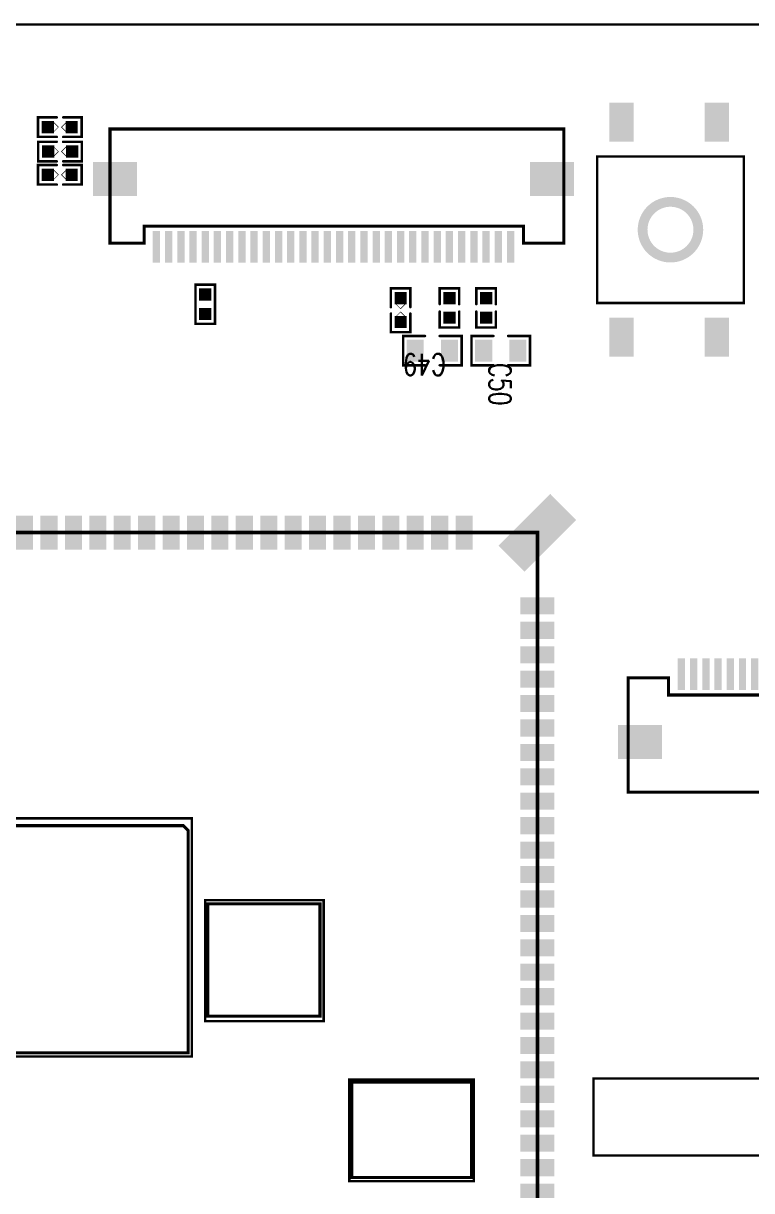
# Model space of a CAD drawing. Extents: x -122 to 0, y 0 to 77.
# Drawn here: x -72.75 to -42.92, y 27.26 to 75.05 of the extents above; entities that cross this region are included whole.
import ezdxf

# ---------------------------------------------------------------- set-up
doc = ezdxf.new("R2010")
doc.units = 0
doc.linetypes.add('TRMIDX_0', pattern=[2, 1, 1])
doc.linetypes.add('TRMIDX_1', pattern=[2, 1, 1])
for name, color, linetype in [('BOARD_CUTOUT_00', 255, 'CONTINUOUS'), ('BOARD_OUTLINE_00', 255, 'CONTINUOUS'), ('DRIL_PLTE_THRU_01', 34, 'CONTINUOUS'), ('PADS_INNER', 43, 'CONTINUOUS'), ('PADS_TOP', 43, 'CONTINUOUS'), ('PART_NAME_01', 254, 'CONTINUOUS'), ('PART_TOP_2DLINE_00', 253, 'CONTINUOUS'), ('PART_TOP_2DLINE_01', 253, 'CONTINUOUS'), ('PART_TOP_COPPER_01', 253, 'CONTINUOUS')]:
    doc.layers.add(name, color=color, linetype=linetype)
doc.styles.add('W0$127', font='simplex', dxfattribs={"width": 0.75})

# ---------------------------------------------------------------- blocks, each defined once
blk = doc.blocks.new('SMOOTH_0$1')
at = {"const_width": 0.05}
blk.add_lwpolyline([(-0.025, 0, 1), (0.025, 0, 1)], format="xyb", close=True, dxfattribs=at)
blk = doc.blocks.new('BOARD_33')
at = {"layer": 'BOARD_CUTOUT_00', "const_width": 0.1}
for points in [[(43.8, -28.8), (37.2, -28.8), (37.2, -41.3), (35.15, -41.3), (35.15, -52.75), (46.55, -52.75), (46.55, -42.65), (54.15, -42.65), (54.15, -32.9), (43.8, -32.9)], [(54.7, -36.25), (59.55, -36.25), (59.55, -41.2), (54.7, -41.2)], [(60.6, -43.6), (65.7, -43.6), (65.7, -47.75), (60.6, -47.75)], [(70.6, -43.55), (97.4, -43.55), (97.4, -46.7), (70.6, -46.7)]]:
    blk.add_lwpolyline(points, close=True, dxfattribs=at)
at = {"layer": 'BOARD_OUTLINE_00', "const_width": 0.1}
blk.add_lwpolyline([(0, -0.4), (120, -0.4), (120, -75.4), (0, -75.4)], close=True, dxfattribs=at)
at = {"layer": 'BOARD_CUTOUT_00'}
for p in [(54.15, -32.9), (54.7, -36.25), (59.55, -36.25), (54.7, -41.2), (59.55, -41.2), (54.15, -42.65), (60.6, -43.6), (65.7, -43.6), (70.6, -43.55), (70.6, -46.7), (60.6, -47.75), (65.7, -47.75)]:
    blk.add_blockref('SMOOTH_0$1', p, dxfattribs=at)
blk = doc.blocks.new('PART_BODY_TOP_45')
at = {"layer": 'PART_TOP_2DLINE_00', "const_width": 0.1}
for points in [[(-0.3, 0.6), (-1.2, 0.6), (-1.2, -0.6), (-0.3, -0.6)], [(0.3, -0.6), (1.2, -0.6), (1.2, 0.6), (0.3, 0.6)]]:
    blk.add_lwpolyline(points, dxfattribs=at)
at = {"layer": 'PART_TOP_2DLINE_00'}
for p in [(-1.2, 0.6), (-0.3, 0.6), (0.3, 0.6), (1.2, 0.6), (-1.2, -0.6), (-0.3, -0.6), (0.3, -0.6), (1.2, -0.6)]:
    blk.add_blockref('SMOOTH_0$1', p, dxfattribs=at)
blk = doc.blocks.new('DRIL_HOLE_0')
blk.add_lwpolyline([(0, 0, 1), (0, 0, 1)], format="xyb", close=True)
blk = doc.blocks.new('PAD_0')
blk.add_lwpolyline([(0, 0, 1), (0, 0, 1)], format="xyb", close=True)
blk = doc.blocks.new('PAD_6')
at = {"const_width": 0.7}
blk.add_lwpolyline([(-0.45, 0), (0.45, 0)], dxfattribs=at)
blk = doc.blocks.new('STK_TOP_8')
at = {"layer": 'DRIL_PLTE_THRU_01'}
blk.add_blockref('DRIL_HOLE_0', (0, 0), dxfattribs=at)
at = {"layer": 'PADS_INNER'}
blk.add_blockref('PAD_0', (0, 0), dxfattribs=at)
at = {"layer": 'PADS_TOP', "rotation": 90}
blk.add_blockref('PAD_6', (0, 0), dxfattribs=at)
blk = doc.blocks.new('SYM_TOP_6')
for name, p in [('PART_BODY_TOP_45', (0, 0)), ('STK_TOP_8', (-0.7, 0)), ('STK_TOP_8', (0.7, 0))]:
    blk.add_blockref(name, p)
blk = doc.blocks.new('PART_TOP_18')
blk.add_blockref('SYM_TOP_6', (0, 0))
at = {"layer": 'PART_NAME_01', "style": 'W0$127', "width": 0.75}
blk.add_text('C49', height=0.889, dxfattribs=at).set_placement((2.259, 0.126))
blk = doc.blocks.new('PART_BODY_TOP_44')
at = {"layer": 'PART_TOP_2DLINE_00', "const_width": 0.1}
for points in [[(-0.15, 0.4), (-0.8, 0.4), (-0.8, -0.4), (-0.15, -0.4)], [(0.15, -0.4), (0.8, -0.4), (0.8, 0.4), (0.15, 0.4)]]:
    blk.add_lwpolyline(points, dxfattribs=at)
at = {"layer": 'PART_TOP_2DLINE_00'}
for p in [(-0.8, 0.4), (-0.15, 0.4), (0.15, 0.4), (0.8, 0.4), (-0.8, -0.4), (-0.15, -0.4), (0.15, -0.4), (0.8, -0.4)]:
    blk.add_blockref('SMOOTH_0$1', p, dxfattribs=at)
blk = doc.blocks.new('PAD_5')
at = {"const_width": 0.5}
blk.add_lwpolyline([(-0.25, 0), (0.25, 0)], dxfattribs=at)
blk = doc.blocks.new('STK_TOP_7')
at = {"layer": 'DRIL_PLTE_THRU_01'}
blk.add_blockref('DRIL_HOLE_0', (0, 0), dxfattribs=at)
at = {"layer": 'PADS_INNER'}
blk.add_blockref('PAD_0', (0, 0), dxfattribs=at)
at = {"layer": 'PADS_TOP'}
blk.add_blockref('PAD_5', (0, 0), dxfattribs=at)
blk = doc.blocks.new('SYM_TOP_5')
for name, p in [('STK_TOP_7', (-0.4, 0)), ('PART_BODY_TOP_44', (0, 0)), ('STK_TOP_7', (0.4, 0))]:
    blk.add_blockref(name, p)
blk = doc.blocks.new('PART_TOP_20')
blk.add_blockref('SYM_TOP_5', (0, 0))
blk = doc.blocks.new('SMOOTH_0$0254')
at = {"const_width": 0.0127}
blk.add_lwpolyline([(-0.00635, 0, 1), (0.00635, 0, 1)], format="xyb", close=True, dxfattribs=at)
blk = doc.blocks.new('PART_BODY_TOP_50')
at = {"layer": 'PART_TOP_2DLINE_01', "const_width": 0.1}
for points in [[(-0.13, 0.4), (-0.9, 0.4), (-0.9, -0.4), (-0.13, -0.4)], [(0.13, 0.4), (0.89, 0.4), (0.89, -0.4), (0.13, -0.4)]]:
    blk.add_lwpolyline(points, dxfattribs=at)
at = {"layer": 'PART_TOP_COPPER_01', "linetype": 'TRMIDX_0', "const_width": 0.0254}
blk.add_lwpolyline([(-0.267, 0.203), (-0.064, 0), (-0.267, -0.203)], close=True, dxfattribs=at)
at = {"layer": 'PART_TOP_COPPER_01', "linetype": 'TRMIDX_1', "const_width": 0.0254}
blk.add_lwpolyline([(0.241, 0.178), (0.064, 0), (0.241, -0.178)], close=True, dxfattribs=at)
at = {"layer": 'PART_TOP_2DLINE_01'}
for p in [(-0.9, 0.4), (-0.13, 0.4), (0.13, 0.4), (0.89, 0.4), (-0.9, -0.4), (-0.13, -0.4), (0.13, -0.4), (0.89, -0.4)]:
    blk.add_blockref('SMOOTH_0$1', p, dxfattribs=at)
at = {"layer": 'PART_TOP_COPPER_01'}
for p in [(-0.267, 0.203), (-0.064, 0), (0.064, 0), (0.241, 0.178), (-0.267, -0.203), (0.241, -0.178)]:
    blk.add_blockref('SMOOTH_0$0254', p, dxfattribs=at)
blk = doc.blocks.new('PAD_12')
at = {"const_width": 0.5}
blk.add_lwpolyline([(-0.25, 0), (0.25, 0)], dxfattribs=at)
blk = doc.blocks.new('STK_TOP_14')
at = {"layer": 'DRIL_PLTE_THRU_01'}
blk.add_blockref('DRIL_HOLE_0', (0, 0), dxfattribs=at)
at = {"layer": 'PADS_INNER'}
blk.add_blockref('PAD_0', (0, 0), dxfattribs=at)
at = {"layer": 'PADS_TOP'}
blk.add_blockref('PAD_12', (0, 0), dxfattribs=at)
blk = doc.blocks.new('SYM_TOP_11')
for name, p in [('STK_TOP_14', (-0.4988, 0)), ('PART_BODY_TOP_50', (0, 0)), ('STK_TOP_14', (0.4788, 0))]:
    blk.add_blockref(name, p)
blk = doc.blocks.new('PART_TOP_42')
blk.add_blockref('SYM_TOP_11', (0, 0))
blk = doc.blocks.new('PART_TOP_44')
blk.add_blockref('SYM_TOP_11', (0, 0))
blk = doc.blocks.new('PART_TOP_45')
blk.add_blockref('SYM_TOP_11', (0, 0))
blk = doc.blocks.new('PART_TOP_46')
blk.add_blockref('SYM_TOP_11', (0, 0))
blk = doc.blocks.new('SMOOTH_0$127')
at = {"const_width": 0.0635}
blk.add_lwpolyline([(-0.03175, 0, 1), (0.03175, 0, 1)], format="xyb", close=True, dxfattribs=at)
blk = doc.blocks.new('PART_BODY_TOP_54')
at = {"layer": 'PART_TOP_2DLINE_01', "const_width": 0.127}
blk.add_lwpolyline([(-16.68, -0.15), (-16.68, -4.825), (1.9, -4.825), (1.9, -0.15), (0.5, -0.15), (0.5, -0.85), (-15.03, -0.85), (-15.03, -0.15)], close=True, dxfattribs=at)
at = {"layer": 'PART_TOP_2DLINE_01'}
for p in [(-16.68, -0.15), (-15.03, -0.15), (0.5, -0.15), (1.9, -0.15), (-15.03, -0.85), (0.5, -0.85), (-16.68, -4.825), (1.9, -4.825)]:
    blk.add_blockref('SMOOTH_0$127', p, dxfattribs=at)
blk = doc.blocks.new('PAD_25')
at = {"const_width": 0.3}
blk.add_lwpolyline([(-0.65, 0), (0.65, 0)], dxfattribs=at)
blk = doc.blocks.new('STK_TOP_23')
at = {"layer": 'DRIL_PLTE_THRU_01'}
blk.add_blockref('DRIL_HOLE_0', (0, 0), dxfattribs=at)
at = {"layer": 'PADS_INNER'}
blk.add_blockref('PAD_0', (0, 0), dxfattribs=at)
at = {"layer": 'PADS_TOP', "rotation": 90}
blk.add_blockref('PAD_25', (0, 0), dxfattribs=at)
blk = doc.blocks.new('PAD_26')
at = {"const_width": 1.4}
blk.add_lwpolyline([(-0.9, 0), (0.9, 0)], dxfattribs=at)
blk = doc.blocks.new('STK_TOP_24')
at = {"layer": 'DRIL_PLTE_THRU_01'}
blk.add_blockref('DRIL_HOLE_0', (0, 0), dxfattribs=at)
at = {"layer": 'PADS_INNER'}
blk.add_blockref('PAD_0', (0, 0), dxfattribs=at)
at = {"layer": 'PADS_TOP'}
blk.add_blockref('PAD_26', (0, 0), dxfattribs=at)
blk = doc.blocks.new('SYM_TOP_15')
for name, p in [('STK_TOP_23', (-14.5, 0)), ('STK_TOP_23', (-14, 0)), ('STK_TOP_23', (-13.5, 0)), ('STK_TOP_23', (-13, 0)), ('STK_TOP_23', (-12.5, 0)), ('STK_TOP_23', (-12, 0)), ('STK_TOP_23', (-11.5, 0)), ('STK_TOP_23', (-11, 0)), ('STK_TOP_23', (-10.5, 0)), ('STK_TOP_23', (-10, 0)), ('STK_TOP_23', (-9.5, 0)), ('STK_TOP_23', (-9, 0)), ('STK_TOP_23', (-8.5, 0)), ('STK_TOP_23', (-8, 0)), ('STK_TOP_23', (-7.5, 0)), ('STK_TOP_23', (-7, 0)), ('STK_TOP_23', (-6.5, 0)), ('STK_TOP_23', (-6, 0)), ('STK_TOP_23', (-5.5, 0)), ('STK_TOP_23', (-5, 0)), ('STK_TOP_23', (-4.5, 0)), ('STK_TOP_23', (-4, 0)), ('STK_TOP_23', (-3.5, 0)), ('STK_TOP_23', (-3, 0)), ('STK_TOP_23', (-2.5, 0)), ('STK_TOP_23', (-2, 0)), ('STK_TOP_23', (-1.5, 0)), ('STK_TOP_23', (-1, 0)), ('STK_TOP_23', (-0.5, 0)), ('STK_TOP_23', (0, 0)), ('PART_BODY_TOP_54', (0, 0)), ('STK_TOP_24', (-16.2, -2.775)), ('STK_TOP_24', (1.7, -2.775))]:
    blk.add_blockref(name, p)
blk = doc.blocks.new('PART_TOP_58')
blk.add_blockref('SYM_TOP_15', (0, 0))
blk = doc.blocks.new('PART_BODY_TOP_66')
at = {"layer": 'PART_TOP_2DLINE_01', "const_width": 0.1}
blk.add_lwpolyline([(-0.8, 0.4), (0.8, 0.4), (0.8, -0.4), (-0.8, -0.4)], close=True, dxfattribs=at)
at = {"layer": 'PART_TOP_2DLINE_01'}
for p in [(-0.8, 0.4), (0.8, 0.4), (-0.8, -0.4), (0.8, -0.4)]:
    blk.add_blockref('SMOOTH_0$1', p, dxfattribs=at)
blk = doc.blocks.new('SYM_TOP_27')
for name, p in [('STK_TOP_7', (-0.4, 0)), ('PART_BODY_TOP_66', (0, 0)), ('STK_TOP_7', (0.4, 0))]:
    blk.add_blockref(name, p)
blk = doc.blocks.new('PART_TOP_118')
blk.add_blockref('SYM_TOP_27', (0, 0))
blk = doc.blocks.new('PART_BODY_TOP_71')
at = {"layer": 'PART_TOP_2DLINE_00', "const_width": 0.1}
blk.add_lwpolyline([(-3.05, 2.95), (2.95, 2.95), (2.95, -3.05), (-3.05, -3.05)], close=True, dxfattribs=at)
at = {"layer": 'PART_TOP_2DLINE_00', "const_width": 0.4}
blk.add_lwpolyline([(-1.191, -0.05, 1), (1.091, -0.05, 1)], format="xyb", close=True, dxfattribs=at)
at = {"layer": 'PART_TOP_2DLINE_00'}
for p in [(-3.05, 2.95), (2.95, 2.95), (-3.05, -3.05), (2.95, -3.05)]:
    blk.add_blockref('SMOOTH_0$1', p, dxfattribs=at)
blk = doc.blocks.new('PAD_50')
at = {"const_width": 1}
blk.add_lwpolyline([(-0.8, 0), (0.8, 0)], dxfattribs=at)
blk = doc.blocks.new('STK_TOP_51')
at = {"layer": 'DRIL_PLTE_THRU_01'}
blk.add_blockref('DRIL_HOLE_0', (0, 0), dxfattribs=at)
at = {"layer": 'PADS_INNER'}
blk.add_blockref('PAD_0', (0, 0), dxfattribs=at)
at = {"layer": 'PADS_TOP'}
blk.add_blockref('PAD_50', (0, 0), dxfattribs=at)
blk = doc.blocks.new('SYM_TOP_32')
for name, p in [('PART_BODY_TOP_71', (0, 0)), ('STK_TOP_51', (-4.45, 1.95)), ('STK_TOP_51', (4.35, 1.95)), ('STK_TOP_51', (-4.45, -1.95)), ('STK_TOP_51', (4.35, -1.95))]:
    blk.add_blockref(name, p)
blk = doc.blocks.new('PART_TOP_152')
blk.add_blockref('SYM_TOP_32', (0, 0))
blk = doc.blocks.new('SMOOTH_0$1524')
at = {"const_width": 0.0762}
blk.add_lwpolyline([(-0.0381, 0, 1), (0.0381, 0, 1)], format="xyb", close=True, dxfattribs=at)
blk = doc.blocks.new('PART_BODY_TOP_73')
at = {"layer": 'PART_TOP_2DLINE_01'}
for points, const_width in [([(-3, 35), (32, 35), (32, 0), (-3, 0)], 0.152), ([(0.6, 33), (11.7, 33), (11.7, 26.9), (17.3, 26.9), (17.3, 30.9), (24.2, 30.9), (24.2, 24.7), (20, 24.7), (20, 14.5), (19.8, 14.3), (10.7, 14.3), (10.7, 21.9), (0.6, 21.9)], 0.127), ([(12.2, 13.5), (16.8, 13.5), (16.8, 8.9), (12.2, 8.9)], 0.127), ([(5.6, 7.6), (9.5, 7.6), (9.5, 2.7), (5.6, 2.7)], 0.127)]:
    blk.add_lwpolyline(points, close=True, dxfattribs=dict(at, const_width=const_width))
at = {"layer": 'PART_TOP_2DLINE_01', "const_width": 0.152}
blk.add_lwpolyline([(-2.805, 1.2, 1), (-0.595, 1.2, 1)], format="xyb", close=True, dxfattribs=at)
at = {"layer": 'PART_TOP_2DLINE_01'}
for name, p in [('SMOOTH_0$1524', (-3, 35)), ('SMOOTH_0$1524', (32, 35)), ('SMOOTH_0$127', (0.6, 33)), ('SMOOTH_0$127', (11.7, 33)), ('SMOOTH_0$127', (17.3, 30.9)), ('SMOOTH_0$127', (24.2, 30.9)), ('SMOOTH_0$127', (11.7, 26.9)), ('SMOOTH_0$127', (17.3, 26.9)), ('SMOOTH_0$127', (20, 24.7)), ('SMOOTH_0$127', (24.2, 24.7)), ('SMOOTH_0$127', (0.6, 21.9)), ('SMOOTH_0$127', (10.7, 21.9)), ('SMOOTH_0$127', (10.7, 14.3)), ('SMOOTH_0$127', (19.8, 14.3)), ('SMOOTH_0$127', (20, 14.5)), ('SMOOTH_0$127', (12.2, 13.5)), ('SMOOTH_0$127', (16.8, 13.5)), ('SMOOTH_0$127', (12.2, 8.9)), ('SMOOTH_0$127', (16.8, 8.9)), ('SMOOTH_0$127', (5.6, 7.6)), ('SMOOTH_0$127', (9.5, 7.6)), ('SMOOTH_0$127', (5.6, 2.7)), ('SMOOTH_0$127', (9.5, 2.7)), ('SMOOTH_0$1524', (-3, 0)), ('SMOOTH_0$1524', (32, 0))]:
    blk.add_blockref(name, p, dxfattribs=at)
blk = doc.blocks.new('PAD_48')
blk.add_lwpolyline([(0, 0), (0, 0)])
blk = doc.blocks.new('PAD_51')
at = {"const_width": 0.7}
blk.add_lwpolyline([(-0.7, 0), (0.7, 0)], dxfattribs=at)
blk = doc.blocks.new('STK_TOP_55')
at = {"layer": 'DRIL_PLTE_THRU_01'}
blk.add_blockref('DRIL_HOLE_0', (0, 0), dxfattribs=at)
at = {"layer": 'PADS_INNER'}
blk.add_blockref('PAD_48', (0, 0), dxfattribs=at)
at = {"layer": 'PADS_TOP', "rotation": 90}
blk.add_blockref('PAD_51', (0, 0), dxfattribs=at)
blk = doc.blocks.new('STK_TOP_54')
at = {"layer": 'DRIL_PLTE_THRU_01'}
blk.add_blockref('DRIL_HOLE_0', (0, 0), dxfattribs=at)
at = {"layer": 'PADS_INNER'}
blk.add_blockref('PAD_48', (0, 0), dxfattribs=at)
at = {"layer": 'PADS_TOP'}
blk.add_blockref('PAD_51', (0, 0), dxfattribs=at)
blk = doc.blocks.new('PAD_52')
at = {"const_width": 1.5}
blk.add_lwpolyline([(-1.5, 0), (1.5, 0)], dxfattribs=at)
blk = doc.blocks.new('STK_TOP_56')
at = {"layer": 'DRIL_PLTE_THRU_01'}
blk.add_blockref('DRIL_HOLE_0', (0, 0), dxfattribs=at)
at = {"layer": 'PADS_INNER'}
blk.add_blockref('PAD_48', (0, 0), dxfattribs=at)
at = {"layer": 'PADS_TOP', "rotation": 45}
blk.add_blockref('PAD_52', (0, 0), dxfattribs=at)
blk = doc.blocks.new('STK_TOP_57')
at = {"layer": 'DRIL_PLTE_THRU_01'}
blk.add_blockref('DRIL_HOLE_0', (0, 0), dxfattribs=at)
at = {"layer": 'PADS_INNER'}
blk.add_blockref('PAD_48', (0, 0), dxfattribs=at)
at = {"layer": 'PADS_TOP', "rotation": 135}
blk.add_blockref('PAD_52', (0, 0), dxfattribs=at)
blk = doc.blocks.new('SYM_TOP_34')
for name, p in [('STK_TOP_57', (-2.99, 35.01)), ('STK_TOP_56', (32, 35.01)), ('STK_TOP_55', (0, 35)), ('STK_TOP_55', (1, 35)), ('STK_TOP_55', (2, 35)), ('STK_TOP_55', (3, 35)), ('STK_TOP_55', (4, 35)), ('STK_TOP_55', (5, 35)), ('STK_TOP_55', (6, 35)), ('STK_TOP_55', (7, 35)), ('STK_TOP_55', (8, 35)), ('STK_TOP_55', (9, 35)), ('STK_TOP_55', (10, 35)), ('STK_TOP_55', (11, 35)), ('STK_TOP_55', (12, 35)), ('STK_TOP_55', (13, 35)), ('STK_TOP_55', (14, 35)), ('STK_TOP_55', (15, 35)), ('STK_TOP_55', (16, 35)), ('STK_TOP_55', (17, 35)), ('STK_TOP_55', (18, 35)), ('STK_TOP_55', (19, 35)), ('STK_TOP_55', (20, 35)), ('STK_TOP_55', (21, 35)), ('STK_TOP_55', (22, 35)), ('STK_TOP_55', (23, 35)), ('STK_TOP_55', (24, 35)), ('STK_TOP_55', (25, 35)), ('STK_TOP_55', (26, 35)), ('STK_TOP_55', (27, 35)), ('STK_TOP_55', (28, 35)), ('STK_TOP_55', (29, 35)), ('PART_BODY_TOP_73', (0, 0)), ('STK_TOP_54', (-3, 32)), ('STK_TOP_54', (32, 32)), ('STK_TOP_54', (-3, 31)), ('STK_TOP_54', (32, 31)), ('STK_TOP_54', (-3, 30)), ('STK_TOP_54', (32, 30)), ('STK_TOP_54', (-3, 29)), ('STK_TOP_54', (32, 29)), ('STK_TOP_54', (-3, 28)), ('STK_TOP_54', (32, 28)), ('STK_TOP_54', (-3, 27)), ('STK_TOP_54', (32, 27)), ('STK_TOP_54', (-3, 26)), ('STK_TOP_54', (32, 26)), ('STK_TOP_54', (-3, 25)), ('STK_TOP_54', (32, 25)), ('STK_TOP_54', (-3, 24)), ('STK_TOP_54', (32, 24)), ('STK_TOP_54', (-3, 23)), ('STK_TOP_54', (32, 23)), ('STK_TOP_54', (-3, 22)), ('STK_TOP_54', (32, 22)), ('STK_TOP_54', (-3, 21)), ('STK_TOP_54', (32, 21)), ('STK_TOP_54', (-3, 20)), ('STK_TOP_54', (32, 20)), ('STK_TOP_54', (-3, 19)), ('STK_TOP_54', (32, 19)), ('STK_TOP_54', (-3, 18)), ('STK_TOP_54', (32, 18)), ('STK_TOP_54', (-3, 17)), ('STK_TOP_54', (32, 17)), ('STK_TOP_54', (-3, 16)), ('STK_TOP_54', (32, 16)), ('STK_TOP_54', (-3, 15)), ('STK_TOP_54', (32, 15)), ('STK_TOP_54', (-3, 14)), ('STK_TOP_54', (32, 14)), ('STK_TOP_54', (-3, 13)), ('STK_TOP_54', (32, 13)), ('STK_TOP_54', (-3, 12)), ('STK_TOP_54', (32, 12)), ('STK_TOP_54', (-3, 11)), ('STK_TOP_54', (32, 11)), ('STK_TOP_54', (-3, 10)), ('STK_TOP_54', (32, 10)), ('STK_TOP_54', (-3, 9)), ('STK_TOP_54', (32, 9)), ('STK_TOP_54', (-3, 8)), ('STK_TOP_54', (32, 8)), ('STK_TOP_54', (-3, 7)), ('STK_TOP_54', (32, 7)), ('STK_TOP_54', (-3, 6)), ('STK_TOP_54', (32, 6)), ('STK_TOP_54', (-3, 5)), ('STK_TOP_54', (32, 5)), ('STK_TOP_54', (-3, 4)), ('STK_TOP_54', (32, 4)), ('STK_TOP_54', (-3, 3)), ('STK_TOP_54', (32, 3)), ('STK_TOP_56', (-2.99, 0.02)), ('STK_TOP_57', (31.99, 0)), ('STK_TOP_55', (0, 0)), ('STK_TOP_55', (1, 0)), ('STK_TOP_55', (2, 0)), ('STK_TOP_55', (3, 0)), ('STK_TOP_55', (4, 0)), ('STK_TOP_55', (5, 0)), ('STK_TOP_55', (6, 0)), ('STK_TOP_55', (7, 0)), ('STK_TOP_55', (8, 0)), ('STK_TOP_55', (9, 0)), ('STK_TOP_55', (10, 0)), ('STK_TOP_55', (11, 0)), ('STK_TOP_55', (12, 0)), ('STK_TOP_55', (13, 0)), ('STK_TOP_55', (14, 0)), ('STK_TOP_55', (15, 0)), ('STK_TOP_55', (16, 0)), ('STK_TOP_55', (17, 0)), ('STK_TOP_55', (18, 0)), ('STK_TOP_55', (19, 0)), ('STK_TOP_55', (20, 0)), ('STK_TOP_55', (21, 0)), ('STK_TOP_55', (22, 0)), ('STK_TOP_55', (23, 0)), ('STK_TOP_55', (24, 0)), ('STK_TOP_55', (25, 0)), ('STK_TOP_55', (26, 0)), ('STK_TOP_55', (27, 0)), ('STK_TOP_55', (28, 0)), ('STK_TOP_55', (29, 0))]:
    blk.add_blockref(name, p)
blk = doc.blocks.new('PART_TOP_153')
blk.add_blockref('SYM_TOP_34', (0, 0))
blk = doc.blocks.new('PART_BODY_TOP_87')
at = {"layer": 'PART_TOP_2DLINE_01', "const_width": 0.127}
blk.add_lwpolyline([(-21.68, -0.15), (-21.68, -4.825), (2.25, -4.825), (2.25, -0.15), (0.54, -0.15), (0.54, -0.85), (-20.03, -0.85), (-20.03, -0.15)], close=True, dxfattribs=at)
at = {"layer": 'PART_TOP_2DLINE_01'}
for p in [(-21.68, -0.15), (-20.03, -0.15), (0.54, -0.15), (2.25, -0.15), (-20.03, -0.85), (0.54, -0.85), (-21.68, -4.825), (2.25, -4.825)]:
    blk.add_blockref('SMOOTH_0$127', p, dxfattribs=at)
blk = doc.blocks.new('SYM_TOP_48')
for name, p in [('STK_TOP_23', (-19.5, 0)), ('STK_TOP_23', (-19, 0)), ('STK_TOP_23', (-18.5, 0)), ('STK_TOP_23', (-18, 0)), ('STK_TOP_23', (-17.5, 0)), ('STK_TOP_23', (-17, 0)), ('STK_TOP_23', (-16.5, 0)), ('STK_TOP_23', (-16, 0)), ('STK_TOP_23', (-15.5, 0)), ('STK_TOP_23', (-15, 0)), ('STK_TOP_23', (-14.5, 0)), ('STK_TOP_23', (-14, 0)), ('STK_TOP_23', (-13.5, 0)), ('STK_TOP_23', (-13, 0)), ('STK_TOP_23', (-12.5, 0)), ('STK_TOP_23', (-12, 0)), ('STK_TOP_23', (-11.5, 0)), ('STK_TOP_23', (-11, 0)), ('STK_TOP_23', (-10.5, 0)), ('STK_TOP_23', (-10, 0)), ('STK_TOP_23', (-9.5, 0)), ('STK_TOP_23', (-9, 0)), ('STK_TOP_23', (-8.5, 0)), ('STK_TOP_23', (-8, 0)), ('STK_TOP_23', (-7.5, 0)), ('STK_TOP_23', (-7, 0)), ('STK_TOP_23', (-6.5, 0)), ('STK_TOP_23', (-6, 0)), ('STK_TOP_23', (-5.5, 0)), ('STK_TOP_23', (-5, 0)), ('STK_TOP_23', (-4.5, 0)), ('STK_TOP_23', (-4, 0)), ('STK_TOP_23', (-3.5, 0)), ('STK_TOP_23', (-3, 0)), ('STK_TOP_23', (-2.5, 0)), ('STK_TOP_23', (-2, 0)), ('STK_TOP_23', (-1.5, 0)), ('STK_TOP_23', (-1, 0)), ('STK_TOP_23', (-0.5, 0)), ('STK_TOP_23', (0, 0)), ('PART_BODY_TOP_87', (0, 0)), ('STK_TOP_24', (-21.2, -2.775)), ('STK_TOP_24', (1.7, -2.775))]:
    blk.add_blockref(name, p)
blk = doc.blocks.new('PART_TOP_166')
blk.add_blockref('SYM_TOP_48', (0, 0))
blk = doc.blocks.new('PART_TOP_209')
blk.add_blockref('SYM_TOP_6', (0, 0))
blk = doc.blocks.new('PART_TOP_220')
blk.add_blockref('SYM_TOP_5', (0, 0))
at = {"layer": 'PART_NAME_01', "style": 'W0$127', "width": 0.75}
blk.add_text('C50', height=0.889, dxfattribs=at).set_placement((2.259, 0.126))

msp = doc.modelspace()

# ---------------------------------------------------------------- block references
for name, p in [('BOARD_33', (-120, 75.4)), ('PART_TOP_44', (-71.25, 70.8)), ('PART_TOP_46', (-71.25, 68.85)), ('PART_TOP_209', (-56, 61.65)), ('PART_TOP_166', (-26.3, 48.4))]:
    msp.add_blockref(name, p)
for name, p, rotation in [('PART_TOP_152', (-46.3, 66.65), 90), ('PART_TOP_58', (-67.3, 65.9), 180), ('PART_TOP_45', (-71.25, 69.8), 180), ('PART_TOP_118', (-65.3, 63.55), 270), ('PART_TOP_42', (-57.3, 63.3), 270), ('PART_TOP_20', (-55.3, 63.4), 270), ('PART_TOP_220', (-53.8, 63.4), 270), ('PART_TOP_18', (-53.2, 61.65), 180), ('PART_TOP_153', (-51.7, 22.2), 90)]:
    msp.add_blockref(name, p, dxfattribs=dict(rotation=rotation))

doc.saveas('drawing.dxf')
